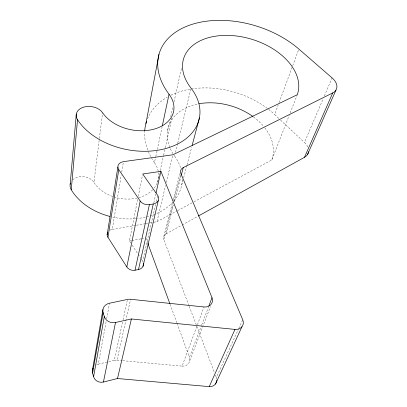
<?xml version="1.0" encoding="UTF-8"?>
<svg xmlns="http://www.w3.org/2000/svg" width="407" height="407" viewBox="0 0 407 407"><rect width="100%" height="100%" fill="white"/><g stroke="black" fill="none" stroke-linecap="round" stroke-linejoin="round"><path stroke-width="0.31" stroke-dasharray="2.04 1.53" d="M112.668 196.495A34.407 25.778 9.5 0 1 93.931 182.377L99.308 139.077M99.384 138.451L102.579 112.719M109.951 230.214A6.955 5.596 7.9 0 1 112.256 229.421L121.2 175.32M121.713 172.212L123.458 161.64M96.652 364.769A7.987 7.367 -0.3 0 1 98.311 364.184L106.196 321.255M106.654 318.767L109.508 303.215M130.815 243.076L129.426 240.944L137.785 198.799M138.278 196.322L142.455 175.249M158.552 178.251A34.407 25.778 9.5 0 0 154.477 162.658L155.657 157.107M155.789 156.492L162.088 126.903M98.311 364.184L114.26 360.348L122.538 322.196M123.072 319.734L127.477 299.43M167.567 130.845L169.76 120.976M170.721 116.656L172.909 106.787M174.008 101.852L181.68 67.303M114.26 360.348A7.891 7.28 5 0 1 117.023 360.149L130.591 299.272M157.499 182.367L160.063 171.016M160.134 170.63L163.456 155.8M163.594 155.184L165.196 148.133M165.257 147.772L172.049 117.496M153.815 202.803L155.764 194.164M143.05 262.006A7.087 5.881 10.5 0 0 142.608 261.187L155.718 203.993M156.283 201.531L157.692 195.38M153.851 222.227L156.96 221.693L165.583 185.47M166.315 182.402L172.894 154.777M180.515 167.567A58.74 44.048 9.5 0 0 174.618 156.095L174.918 154.858M175.514 152.386L177.6 143.737M177.747 143.116L191.015 88.115M163.807 236.401L172.446 202.64M173.224 199.608L179.843 173.738M188.955 305.647L163.833 239.738L172.98 204.222M173.769 201.16L180.861 173.606M163.833 239.738A6.807 5.469 14.5 0 1 166.097 233.872L173.565 205.026M174.359 201.953L181.029 176.18M181.705 185.078L182.829 180.8M183.638 177.742L186.859 165.512M187.022 164.901L191.692 147.171M278.795 118.427L274.674 114.565L278.19 105.037M279.07 102.656L292.485 66.336M292.704 65.741L298.86 49.069M122.71 360.673L182.107 366.142L197.217 325.315M197.436 324.725L204.004 306.975M182.107 366.142A7.657 6.914 23.1 0 0 189.428 357.331L201.506 325.458M201.724 324.867L208.435 307.163M189.769 360.673L210.48 306.517M193.93 201.826L271.795 159.982L289.24 115.298M290.16 112.948L297.278 94.719M307.778 147.024A14.703 10.124 21.9 0 0 304.436 142.445L323.127 98.84M324.374 95.93L332.097 77.905M216.743 379.075A7.789 7.031 31.6 0 0 216.336 377.493L238.507 329.009M238.772 328.429L242.735 319.77M166.097 233.872L181.659 225.259M182.219 224.954L197.782 216.341M156.96 221.693L177.126 210.857M177.686 210.556L193.371 202.126M129.426 240.944L131.252 240.613M131.863 240.501L141.005 238.853M141.611 238.741L144.658 238.192M112.256 229.421L135.846 225.341M136.467 225.234L145.162 223.733M145.782 223.621L153.23 222.334M117.023 360.149L122.08 360.617M280.627 120.141L304.436 142.445M132.199 245.202L137.749 253.729M138.095 254.263L140.522 257.992M140.873 258.526L142.608 261.187M189.179 306.237L214.525 372.741M215.43 375.117L216.336 377.493M145.879 237.973L147.619 242.75M170.05 304.217L176.801 322.715M177.014 323.311L189.428 357.331M174.618 156.095A54.263 38.411 17 0 1 173.957 155.148M173.021 153.709A54.263 38.411 17 0 1 197.771 103.983M253.49 116.951A54.263 38.411 17 0 1 263.349 126.028M264.789 127.783A54.263 38.411 17 0 1 271.795 159.982M182.321 179.36A58.74 44.048 9.5 0 1 137.312 218.544M135.556 218.712A58.74 44.048 9.5 0 1 112.764 217.135M72.67 179.879A12.607 9.575 5.6 0 1 93.931 182.377M158.267 179.808A34.407 25.778 9.5 0 1 154.248 188.049M152.762 189.738A34.407 25.778 9.5 0 1 114.978 197.242M154.477 162.658A76.801 54.431 17 0 1 144.678 131.39M147.492 118.859A76.801 54.431 17 0 1 167.328 97.136M170.935 95.223A76.801 54.431 17 0 1 274.674 114.565"/><path stroke-width="0.61" d="M70.182 184.274L76.297 114.031M109.941 216.458A58.74 44.048 9.5 0 1 71.256 189.759L77.528 119.689A14.001 9.788 7.5 0 1 83.99 107.046A14.001 9.788 7.5 0 1 102.579 112.719A38.095 26.196 10.8 0 0 154.121 129.121A38.095 26.196 10.8 0 0 169.042 94.231A84.432 54.548 17 0 1 190.028 25.02A84.432 54.548 17 0 1 298.86 49.069L332.097 77.905A16.127 10.094 21.3 0 1 332.733 92.903L304.497 157.305L198.336 216.036M107.153 234.803L117.857 167.089M143.447 263.304A7.087 5.881 10.5 0 1 138.507 269.531L135.022 270.212A7.102 5.896 10 0 1 126.811 266.951L107.957 237.261L118.778 169.658A7.758 5.779 9.6 0 1 123.458 161.64L172.894 154.777L297.278 94.719A59.641 38.472 17 0 0 231.344 35.531A59.641 38.472 17 0 0 191.015 88.115A65.054 44.775 10.7 0 1 166.01 148.463A65.054 44.775 10.7 0 1 77.528 119.689M92.414 370.278L102.9 309.63M216.814 380.143A7.789 7.031 31.6 0 1 209.218 386.619L117.506 378.52L103.429 382.046A8.013 7.418 -0.4 0 1 93.59 376.75L92.587 373.158L103.129 312.724A9.056 7.891 6 0 1 109.508 303.215L127.477 299.43A8.944 7.769 9.4 0 1 130.591 299.272L204.004 306.975A8.654 7.321 21.3 0 0 212.011 297.721L160.918 171.337L142.699 174.008L157.692 195.38A7.926 6.105 11.9 0 1 153.271 203.988L138.507 269.531M93.59 376.75L104.304 316.6L103.129 312.724M145.92 123.55L158.964 54.396M103.429 382.046L115.512 322.481L131.4 318.966L234.992 329.416A8.806 7.474 27.2 0 0 242.735 319.77L180.861 173.606A7.585 5.627 15 0 1 183.252 167.587L332.733 92.903M126.811 266.951L140.196 201.022L118.778 169.658M162.347 125.671L169.042 94.231M135.022 270.212L149.4 204.619L153.271 203.988M156.044 192.933L160.918 171.337M143.02 266.31L158.247 200.732M117.506 378.52L131.4 318.966M181.344 174.949L183.252 167.587M192.175 145.335L199.425 117.821M208.883 305.983L212.011 297.721M307.555 154.462L335.943 90.115M209.218 386.619L234.992 329.416M215.476 384.045L241.951 326.775M147.838 243.345L169.831 303.617M107.957 237.261A6.955 5.596 7.9 0 1 107.723 232.377M198.952 103.76A54.263 38.411 17 0 1 252.996 116.59M71.256 189.759A12.607 9.575 5.6 0 1 70.431 183.313M144.714 130.851A76.801 54.431 17 0 1 146.637 121.169M308.521 151.796A14.703 10.124 21.9 0 1 304.497 157.305M92.587 373.158A7.987 7.367 -0.3 0 1 93.035 368.299M149.4 204.619A7.947 6.125 11.6 0 1 140.196 201.022M115.512 322.481A9.081 7.947 6.2 0 1 104.304 316.6"/></g></svg>
